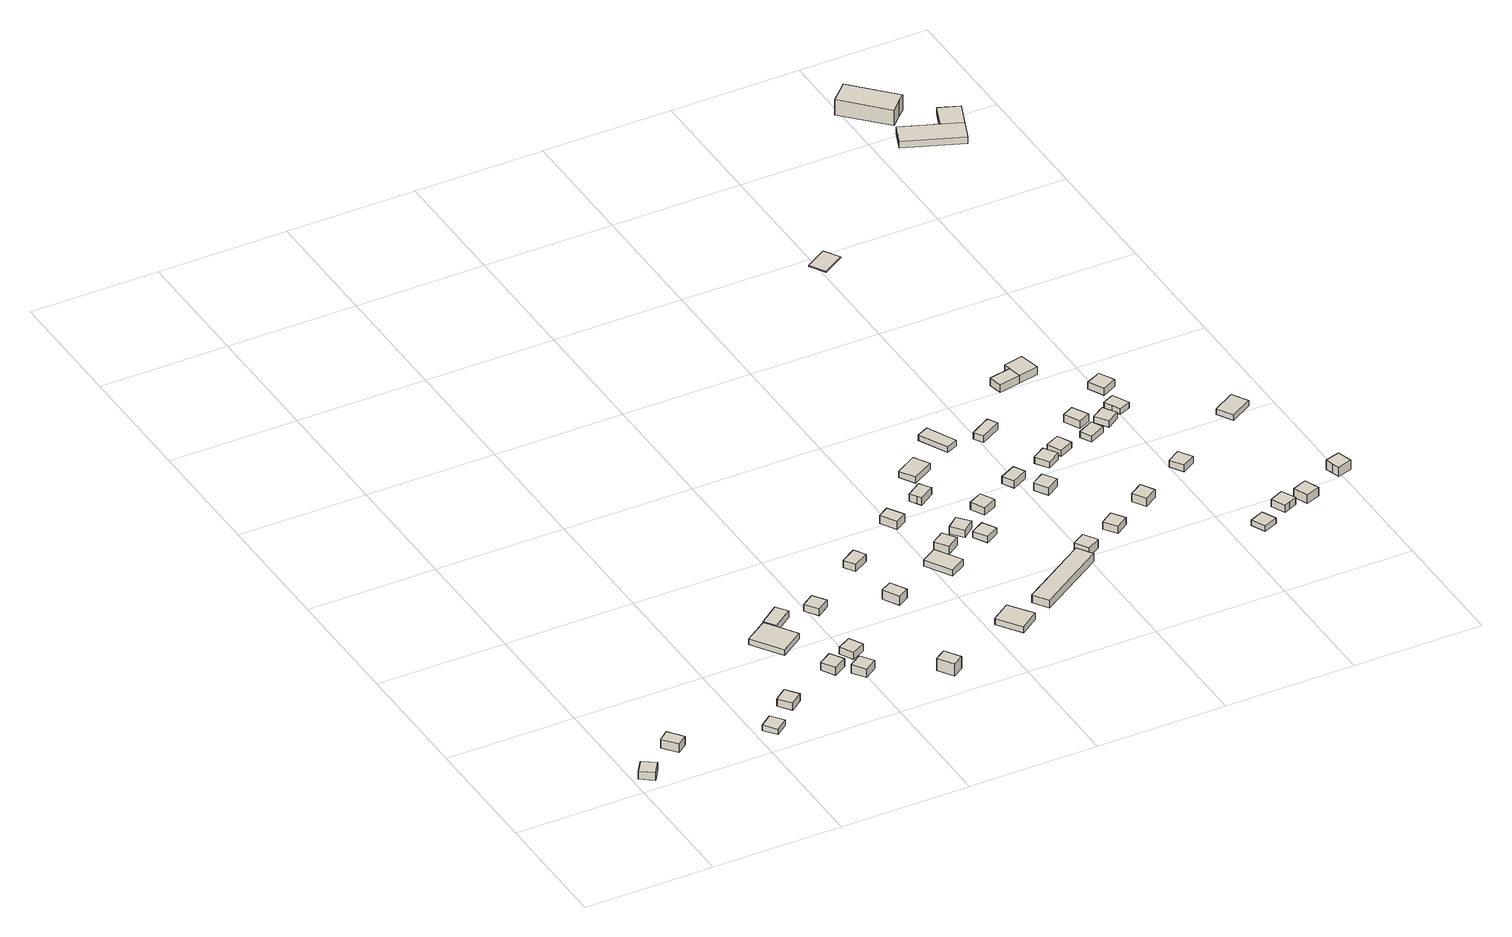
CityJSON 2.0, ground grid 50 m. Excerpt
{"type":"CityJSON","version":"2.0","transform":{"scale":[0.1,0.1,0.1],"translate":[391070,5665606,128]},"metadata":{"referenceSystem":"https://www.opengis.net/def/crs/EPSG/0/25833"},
"CityObjects":{
"building1":{"type":"Building","attributes":{"Gemeindeschluessel":"14627140","BezugspunktDach":"2200","function":"31001_9998","measuredHeight":3.29,"storeysAboveGround":1},"geometry":[{"type":"Solid","lod":"1","boundaries":[[[[0,1,2,3]],[[4,5,6,7]],[[4,7,3,2]],[[5,4,2,1]],[[6,5,1,0]],[[7,6,0,3]]]]}]},
"building2":{"type":"Building","attributes":{"Gemeindeschluessel":"14627140","BezugspunktDach":"2200","function":"31001_9998","measuredHeight":3.82,"storeysAboveGround":1},"geometry":[{"type":"Solid","lod":"1","boundaries":[[[[8,9,10,11,12]],[[13,14,15,16,17]],[[13,17,12,11]],[[14,13,11,10]],[[15,14,10,9]],[[16,15,9,8]],[[17,16,8,12]]]]}]},
"building3":{"type":"Building","attributes":{"Gemeindeschluessel":"14627140","BezugspunktDach":"2200","function":"31001_9998","measuredHeight":2.34,"storeysAboveGround":1},"geometry":[{"type":"Solid","lod":"1","boundaries":[[[[18,19,20,21]],[[22,23,24,25]],[[22,25,21,20]],[[23,22,20,19]],[[24,23,19,18]],[[25,24,18,21]]]]}]},
"building4":{"type":"Building","attributes":{"Gemeindeschluessel":"14627140","BezugspunktDach":"2200","function":"31001_9998","measuredHeight":3.04,"storeysAboveGround":1},"geometry":[{"type":"Solid","lod":"1","boundaries":[[[[26,27,28,29]],[[30,31,32,33]],[[30,33,29,28]],[[31,30,28,27]],[[32,31,27,26]],[[33,32,26,29]]]]}]},
"building5":{"type":"Building","attributes":{"Gemeindeschluessel":"14627140","BezugspunktDach":"2200","function":"31001_9998","measuredHeight":2.3,"storeysAboveGround":1},"geometry":[{"type":"Solid","lod":"1","boundaries":[[[[34,35,36,37,38]],[[39,40,41,42,43]],[[39,43,38,37]],[[40,39,37,36]],[[41,40,36,35]],[[42,41,35,34]],[[43,42,34,38]]]]}]},
"building6":{"type":"Building","attributes":{"Gemeindeschluessel":"14627140","BezugspunktDach":"2200","function":"31001_9998","measuredHeight":3.32,"storeysAboveGround":1},"geometry":[{"type":"Solid","lod":"1","boundaries":[[[[44,45,46,47]],[[48,49,50,51]],[[48,51,47,46]],[[49,48,46,45]],[[50,49,45,44]],[[51,50,44,47]]]]}]},
"building7":{"type":"Building","attributes":{"Gemeindeschluessel":"14627140","BezugspunktDach":"2200","function":"31001_9998","measuredHeight":3.46,"storeysAboveGround":1},"geometry":[{"type":"Solid","lod":"1","boundaries":[[[[52,53,54,55]],[[56,57,58,59]],[[56,59,55,54]],[[57,56,54,53]],[[58,57,53,52]],[[59,58,52,55]]]]}]},
"building8":{"type":"Building","attributes":{"Gemeindeschluessel":"14627140","BezugspunktDach":"2200","function":"31001_9998","measuredHeight":2.83,"storeysAboveGround":1},"geometry":[{"type":"Solid","lod":"1","boundaries":[[[[60,61,62,63]],[[64,65,40,39]],[[64,39,63,62]],[[65,64,62,61]],[[40,65,61,60]],[[39,40,60,63]]]]}]},
"building9":{"type":"Building","attributes":{"Gemeindeschluessel":"14627140","BezugspunktDach":"2200","function":"31001_9998","measuredHeight":3.21,"storeysAboveGround":1},"geometry":[{"type":"Solid","lod":"1","boundaries":[[[[66,67,68,69,70]],[[71,72,73,74,75]],[[71,75,70,69]],[[72,71,69,68]],[[73,72,68,67]],[[74,73,67,66]],[[75,74,66,70]]]]}]},
"building10":{"type":"Building","attributes":{"Gemeindeschluessel":"14627140","BezugspunktDach":"2200","function":"31001_9998","measuredHeight":2.73,"storeysAboveGround":1},"geometry":[{"type":"Solid","lod":"1","boundaries":[[[[76,77,78,79]],[[80,81,82,83]],[[80,83,79,78]],[[81,80,78,77]],[[82,81,77,76]],[[83,82,76,79]]]]}]},
"building11":{"type":"Building","attributes":{"Gemeindeschluessel":"14627140","BezugspunktDach":"2200","function":"31001_9998","measuredHeight":5.49,"storeysAboveGround":2},"geometry":[{"type":"Solid","lod":"1","boundaries":[[[[84,85,86,87,88]],[[89,90,91,92,93]],[[89,93,88,87]],[[90,89,87,86]],[[91,90,86,85]],[[92,91,85,84]],[[93,92,84,88]]]]}]},
"building12":{"type":"Building","attributes":{"Gemeindeschluessel":"14627140","BezugspunktDach":"2200","function":"31001_9998","measuredHeight":3.87,"storeysAboveGround":1},"geometry":[{"type":"Solid","lod":"1","boundaries":[[[[94,95,96,97]],[[98,99,100,101]],[[98,101,97,96]],[[99,98,96,95]],[[100,99,95,94]],[[101,100,94,97]]]]}]},
"building13":{"type":"Building","attributes":{"Gemeindeschluessel":"14627140","BezugspunktDach":"2200","function":"31001_9998","measuredHeight":3.05,"storeysAboveGround":1},"geometry":[{"type":"Solid","lod":"1","boundaries":[[[[102,103,104,105]],[[106,107,108,109]],[[106,109,105,104]],[[107,106,104,103]],[[108,107,103,102]],[[109,108,102,105]]]]}]},
"building14":{"type":"Building","attributes":{"Gemeindeschluessel":"14627140","BezugspunktDach":"2200","function":"31001_9998","measuredHeight":2.59,"storeysAboveGround":1},"geometry":[{"type":"Solid","lod":"1","boundaries":[[[[110,111,112,113]],[[114,115,116,117]],[[114,117,113,112]],[[115,114,112,111]],[[116,115,111,110]],[[117,116,110,113]]]]}]},
"building15":{"type":"Building","attributes":{"Gemeindeschluessel":"14627140","BezugspunktDach":"2200","function":"31001_9998","measuredHeight":2.65,"storeysAboveGround":1},"geometry":[{"type":"Solid","lod":"1","boundaries":[[[[118,119,120,121]],[[122,123,124,125]],[[122,125,121,120]],[[123,122,120,119]],[[124,123,119,118]],[[125,124,118,121]]]]}]},
"building16":{"type":"Building","attributes":{"Gemeindeschluessel":"14627140","BezugspunktDach":"2200","function":"31001_9998","measuredHeight":4.49,"storeysAboveGround":1},"geometry":[{"type":"Solid","lod":"1","boundaries":[[[[126,127,128,129]],[[130,131,132,133]],[[130,133,129,128]],[[131,130,128,127]],[[132,131,127,126]],[[133,132,126,129]]]]}]},
"building17":{"type":"Building","attributes":{"Gemeindeschluessel":"14627140","BezugspunktDach":"2200","function":"31001_9998","measuredHeight":3.37,"storeysAboveGround":1},"geometry":[{"type":"Solid","lod":"1","boundaries":[[[[134,135,136,137]],[[138,139,140,141]],[[138,141,137,136]],[[139,138,136,135]],[[140,139,135,134]],[[141,140,134,137]]]]}]},
"building18":{"type":"Building","attributes":{"Gemeindeschluessel":"14627140","BezugspunktDach":"2200","function":"31001_9998","measuredHeight":2.98,"storeysAboveGround":1},"geometry":[{"type":"Solid","lod":"1","boundaries":[[[[142,143,144,145]],[[146,147,148,149]],[[146,149,145,144]],[[147,146,144,143]],[[148,147,143,142]],[[149,148,142,145]]]]}]},
"building19":{"type":"Building","attributes":{"Gemeindeschluessel":"14627140","BezugspunktDach":"2200","function":"31001_9998","measuredHeight":3.19,"storeysAboveGround":1},"geometry":[{"type":"Solid","lod":"1","boundaries":[[[[150,151,152,153]],[[154,155,156,157]],[[154,157,153,152]],[[155,154,152,151]],[[156,155,151,150]],[[157,156,150,153]]]]}]},
"building20":{"type":"Building","attributes":{"Gemeindeschluessel":"14627140","BezugspunktDach":"2200","function":"31001_9998","measuredHeight":2.89,"storeysAboveGround":1},"geometry":[{"type":"Solid","lod":"1","boundaries":[[[[158,159,160,161,162]],[[163,164,165,166,167]],[[163,167,162,161]],[[164,163,161,160]],[[165,164,160,159]],[[166,165,159,158]],[[167,166,158,162]]]]}]},
"building21":{"type":"Building","attributes":{"Gemeindeschluessel":"14627140","BezugspunktDach":"2200","function":"31001_9998","measuredHeight":3.17,"storeysAboveGround":1},"geometry":[{"type":"Solid","lod":"1","boundaries":[[[[168,169,170,171,172,173]],[[174,175,176,177,178,179]],[[174,179,173,172]],[[175,174,172,171]],[[176,175,171,170]],[[177,176,170,169]],[[178,177,169,168]],[[179,178,168,173]]]]}]},
"building22":{"type":"Building","attributes":{"Gemeindeschluessel":"14627140","BezugspunktDach":"2200","function":"31001_9998","measuredHeight":3.18,"storeysAboveGround":1},"geometry":[{"type":"Solid","lod":"1","boundaries":[[[[180,181,182,183]],[[184,185,186,187]],[[184,187,183,182]],[[185,184,182,181]],[[186,185,181,180]],[[187,186,180,183]]]]}]},
"building23":{"type":"Building","attributes":{"Gemeindeschluessel":"14627140","BezugspunktDach":"2200","function":"31001_9998","measuredHeight":2.58,"storeysAboveGround":1},"geometry":[{"type":"Solid","lod":"1","boundaries":[[[[188,189,190,191]],[[192,193,194,195]],[[192,195,191,190]],[[193,192,190,189]],[[194,193,189,188]],[[195,194,188,191]]]]}]},
"building24":{"type":"Building","attributes":{"Gemeindeschluessel":"14627140","BezugspunktDach":"2200","function":"31001_9998","measuredHeight":3.7,"storeysAboveGround":1},"geometry":[{"type":"Solid","lod":"1","boundaries":[[[[196,197,198,199]],[[200,201,202,203]],[[200,203,199,198]],[[201,200,198,197]],[[202,201,197,196]],[[203,202,196,199]]]]}]},
"building25":{"type":"Building","attributes":{"Gemeindeschluessel":"14627140","BezugspunktDach":"2200","function":"31001_9998","measuredHeight":2.27,"storeysAboveGround":1},"geometry":[{"type":"Solid","lod":"1","boundaries":[[[[204,205,206,207]],[[208,209,210,211]],[[208,211,207,206]],[[209,208,206,205]],[[210,209,205,204]],[[211,210,204,207]]]]}]},
"building26":{"type":"Building","attributes":{"Gemeindeschluessel":"14627140","BezugspunktDach":"2200","function":"31001_9998","measuredHeight":3.18,"storeysAboveGround":1},"geometry":[{"type":"Solid","lod":"1","boundaries":[[[[212,213,214,215]],[[216,217,218,219]],[[216,219,215,214]],[[217,216,214,213]],[[218,217,213,212]],[[219,218,212,215]]]]}]},
"building27":{"type":"Building","attributes":{"Gemeindeschluessel":"14627140","BezugspunktDach":"2200","function":"31001_9998","measuredHeight":3,"storeysAboveGround":1},"geometry":[{"type":"Solid","lod":"1","boundaries":[[[[220,221,222,223]],[[224,225,226,227]],[[224,227,223,222]],[[225,224,222,221]],[[226,225,221,220]],[[227,226,220,223]]]]}]},
"building28":{"type":"Building","attributes":{"Gemeindeschluessel":"14627140","BezugspunktDach":"2200","function":"31001_9998","measuredHeight":3.2,"storeysAboveGround":1},"geometry":[{"type":"Solid","lod":"1","boundaries":[[[[228,229,230,231]],[[232,233,234,235]],[[232,235,231,230]],[[233,232,230,229]],[[234,233,229,228]],[[235,234,228,231]]]]}]},
"building29":{"type":"Building","attributes":{"Gemeindeschluessel":"14627140","BezugspunktDach":"2200","function":"31001_9998","measuredHeight":2.78,"storeysAboveGround":1},"geometry":[{"type":"Solid","lod":"1","boundaries":[[[[236,237,238,239]],[[240,241,242,243]],[[240,243,239,238]],[[241,240,238,237]],[[242,241,237,236]],[[243,242,236,239]]]]}]},
"building30":{"type":"Building","attributes":{"Gemeindeschluessel":"14627140","BezugspunktDach":"2200","function":"31001_9998","measuredHeight":2.9,"storeysAboveGround":1},"geometry":[{"type":"Solid","lod":"1","boundaries":[[[[244,245,246,247,248]],[[249,250,251,252,253]],[[249,253,248,247]],[[250,249,247,246]],[[251,250,246,245]],[[252,251,245,244]],[[253,252,244,248]]]]}]},
"building31":{"type":"Building","attributes":{"Gemeindeschluessel":"14627140","BezugspunktDach":"2200","function":"31001_9998","measuredHeight":3.38,"storeysAboveGround":1},"geometry":[{"type":"Solid","lod":"1","boundaries":[[[[254,255,256,257]],[[258,259,260,261]],[[258,261,257,256]],[[259,258,256,255]],[[260,259,255,254]],[[261,260,254,257]]]]}]},
"building32":{"type":"Building","attributes":{"Gemeindeschluessel":"14627140","BezugspunktDach":"2200","function":"31001_9998","measuredHeight":2.45,"storeysAboveGround":1},"geometry":[{"type":"Solid","lod":"1","boundaries":[[[[262,263,264,265]],[[266,267,268,269]],[[266,269,265,264]],[[267,266,264,263]],[[268,267,263,262]],[[269,268,262,265]]]]}]},
"building33":{"type":"Building","attributes":{"Gemeindeschluessel":"14627140","BezugspunktDach":"2200","function":"31001_9998","measuredHeight":2.24,"storeysAboveGround":1},"geometry":[{"type":"Solid","lod":"1","boundaries":[[[[270,271,272,273]],[[274,275,276,277]],[[274,277,273,272]],[[275,274,272,271]],[[276,275,271,270]],[[277,276,270,273]]]]}]},
"building34":{"type":"Building","attributes":{"Gemeindeschluessel":"14627140","BezugspunktDach":"2200","function":"31001_9998","measuredHeight":2.7,"storeysAboveGround":1},"geometry":[{"type":"Solid","lod":"1","boundaries":[[[[278,279,280,281,282]],[[283,284,285,286,287]],[[283,287,282,281]],[[284,283,281,280]],[[285,284,280,279]],[[286,285,279,278]],[[287,286,278,282]]]]}]},
"building35":{"type":"Building","attributes":{"Gemeindeschluessel":"14627140","BezugspunktDach":"2200","function":"31001_9998","measuredHeight":3.52,"storeysAboveGround":1},"geometry":[{"type":"Solid","lod":"1","boundaries":[[[[288,289,290,291,292]],[[293,294,295,296,297]],[[293,297,292,291]],[[294,293,291,290]],[[295,294,290,289]],[[296,295,289,288]],[[297,296,288,292]]]]}]},
"building36":{"type":"Building","attributes":{"Gemeindeschluessel":"14627100","BezugspunktDach":"2200","function":"31001_9998","measuredHeight":0.399,"storeysAboveGround":1},"geometry":[{"type":"Solid","lod":"1","boundaries":[[[[298,299,300,301]],[[302,303,304,305]],[[302,305,301,300]],[[303,302,300,299]],[[304,303,299,298]],[[305,304,298,301]]]]}]},
"building37":{"type":"Building","attributes":{"Gemeindeschluessel":"14627140","function":"31001_9998"},"children":["building37-1","building37-2"]},
"building37-1":{"type":"BuildingPart","attributes":{"BezugspunktDach":"2200","measuredHeight":3.17,"storeysAboveGround":1},"parents":["building37"],"geometry":[{"type":"Solid","lod":"1","boundaries":[[[[306,307,308,309]],[[310,311,312,313]],[[310,313,309,308]],[[311,310,308,307]],[[312,311,307,306]],[[313,312,306,309]]]]}]},
"building37-2":{"type":"BuildingPart","attributes":{"BezugspunktDach":"2200","measuredHeight":3.15,"storeysAboveGround":1},"parents":["building37"],"geometry":[{"type":"Solid","lod":"1","boundaries":[[[[314,306,315,316]],[[317,312,318,319]],[[317,319,316,315]],[[312,317,315,306]],[[318,312,306,314]],[[319,318,314,316]]]]}]},
"building38":{"type":"Building","attributes":{"Gemeindeschluessel":"14627140","BezugspunktDach":"2200","function":"31001_9998","measuredHeight":3.53,"storeysAboveGround":1},"geometry":[{"type":"Solid","lod":"1","boundaries":[[[[320,321,322,323,324]],[[325,326,327,328,329]],[[325,329,324,323]],[[326,325,323,322]],[[327,326,322,321]],[[328,327,321,320]],[[329,328,320,324]]]]}]},
"building39":{"type":"Building","attributes":{"Gemeindeschluessel":"14627140","BezugspunktDach":"2200","function":"31001_9998","measuredHeight":2.8,"storeysAboveGround":1},"geometry":[{"type":"Solid","lod":"1","boundaries":[[[[330,331,332,333]],[[334,335,336,337]],[[334,337,333,332]],[[335,334,332,331]],[[336,335,331,330]],[[337,336,330,333]]]]}]},
"building40":{"type":"Building","attributes":{"Gemeindeschluessel":"14627140","BezugspunktDach":"2200","function":"31001_9998","measuredHeight":2.56,"storeysAboveGround":1},"geometry":[{"type":"Solid","lod":"1","boundaries":[[[[338,339,340,341]],[[342,343,344,345]],[[342,345,341,340]],[[343,342,340,339]],[[344,343,339,338]],[[345,344,338,341]]]]}]},
"building41":{"type":"Building","attributes":{"Gemeindeschluessel":"14627140","BezugspunktDach":"2200","function":"31001_9998","measuredHeight":3.82,"storeysAboveGround":1},"geometry":[{"type":"Solid","lod":"1","boundaries":[[[[346,347,348,349]],[[350,351,352,353]],[[350,353,349,348]],[[351,350,348,347]],[[352,351,347,346]],[[353,352,346,349]]]]}]},
"building42":{"type":"Building","attributes":{"Gemeindeschluessel":"14627140","BezugspunktDach":"2200","function":"31001_9998","measuredHeight":2.8,"storeysAboveGround":1},"geometry":[{"type":"Solid","lod":"1","boundaries":[[[[354,355,356,357,358]],[[359,360,361,362,363]],[[359,363,358,357]],[[360,359,357,356]],[[361,360,356,355]],[[362,361,355,354]],[[363,362,354,358]]]]}]},
"building43":{"type":"Building","attributes":{"Gemeindeschluessel":"14627140","BezugspunktDach":"2200","function":"31001_9998","measuredHeight":2.83,"storeysAboveGround":1},"geometry":[{"type":"Solid","lod":"1","boundaries":[[[[364,365,366,367]],[[368,369,370,371]],[[368,371,367,366]],[[369,368,366,365]],[[370,369,365,364]],[[371,370,364,367]]]]}]},
"building44":{"type":"Building","attributes":{"Gemeindeschluessel":"14627140","BezugspunktDach":"2200","function":"31001_9998","measuredHeight":4.27,"storeysAboveGround":1},"geometry":[{"type":"Solid","lod":"1","boundaries":[[[[372,373,374,375,376]],[[377,378,379,380,381]],[[377,381,376,375]],[[378,377,375,374]],[[379,378,374,373]],[[380,379,373,372]],[[381,380,372,376]]]]}]},
"building45":{"type":"Building","attributes":{"Gemeindeschluessel":"14627140","BezugspunktDach":"2200","function":"31001_9998","measuredHeight":2.29,"storeysAboveGround":1},"geometry":[{"type":"Solid","lod":"1","boundaries":[[[[382,383,384,385]],[[386,387,388,389]],[[386,389,385,384]],[[387,386,384,383]],[[388,387,383,382]],[[389,388,382,385]]]]}]},
"building46":{"type":"Building","attributes":{"Gemeindeschluessel":"14627140","BezugspunktDach":"2200","function":"31001_9998","measuredHeight":6.86,"storeysAboveGround":2},"geometry":[{"type":"Solid","lod":"1","boundaries":[[[[390,391,392,393,394,395]],[[396,397,398,399,400,401]],[[396,401,395,394]],[[397,396,394,393]],[[398,397,393,392]],[[399,398,392,391]],[[400,399,391,390]],[[401,400,390,395]]]]}]},
"building47":{"type":"Building","attributes":{"Gemeindeschluessel":"14627140","function":"31001_9998"},"children":["building47-1","building47-2"]},
"building47-1":{"type":"BuildingPart","attributes":{"BezugspunktDach":"2200","measuredHeight":2.65,"storeysAboveGround":1},"parents":["building47"],"geometry":[{"type":"Solid","lod":"1","boundaries":[[[[402,403,404,405]],[[406,407,408,409]],[[406,409,405,404]],[[407,406,404,403]],[[408,407,403,402]],[[409,408,402,405]]]]}]},
"building47-2":{"type":"BuildingPart","attributes":{"BezugspunktDach":"2200","measuredHeight":2.44,"storeysAboveGround":1},"parents":["building47"],"geometry":[{"type":"Solid","lod":"1","boundaries":[[[[410,411,412,413]],[[414,415,407,416]],[[414,416,413,412]],[[415,414,412,411]],[[407,415,411,410]],[[416,407,410,413]]]]}]}
},
"vertices":[
[58,21,59],[93,70,59],[44,104,59],[9,55,59],[44,104,26],[93,70,26],[58,21,26],[9,55,26],
[206,124,64],[245,154,64],[202,210,64],[181,193,64],[163,179,64],[181,193,28],[202,210,28],[245,154,28],[206,124,28],[163,179,28],
[552,49,56],[600,86,56],[563,133,56],[515,96,56],[563,133,33],[600,86,33],[552,49,33],[515,96,33],
[665,153,63],[713,190,63],[676,237,63],[629,201,63],[676,237,32],[713,190,32],[665,153,32],[629,201,32],
[800,462,47],[891,523,47],[842,597,47],[813,639,47],[722,578,47],[813,639,24],[842,597,24],[891,523,24],[800,462,24],[722,578,24],
[888,257,72],[940,288,72],[908,339,72],[857,308,72],[908,339,39],[940,288,39],[888,257,39],[857,308,39],
[971,186,80],[1021,220,80],[987,269,80],[938,236,80],[987,269,45],[1021,220,45],[971,186,45],[938,236,45],
[842,597,52],[919,652,52],[888,695,52],[813,639,52],[888,695,24],[919,652,24],
[987,308,69],[1040,337,69],[1011,389,69],[973,368,69],[959,361,69],[973,368,39],[1011,389,39],[1040,337,39],[987,308,39],[959,361,39],
[1015,609,54],[1064,643,54],[1030,692,54],[981,658,54],[1030,692,26],[1064,643,26],[1015,609,26],[981,658,26],
[1217,7,132],[1259,34,132],[1221,92,132],[1201,79,132],[1179,65,132],[1201,79,81],[1221,92,81],[1259,34,81],[1217,7,81],[1179,65,81],
[1269,500,90],[1312,525,90],[1278,586,90],[1234,561,90],[1278,586,52],[1312,525,52],[1269,500,52],[1234,561,52],
[1242,766,66],[1302,802,66],[1276,845,66],[1216,809,66],[1276,845,36],[1302,802,36],[1242,766,36],[1216,809,36],
[1537,98,123],[1610,150,123],[1546,240,123],[1473,189,123],[1546,240,97],[1610,150,97],[1537,98,97],[1473,189,97],
[1508,557,85],[1569,594,85],[1509,693,85],[1448,657,85],[1509,693,58],[1569,594,58],[1508,557,58],[1448,657,58],
[1490,925,64],[1533,951,64],[1496,1011,64],[1453,984,64],[1496,1011,30],[1533,951,30],[1490,925,30],[1453,984,30],
[1559,679,89],[1609,712,89],[1576,762,89],[1526,729,89],[1576,762,55],[1609,712,55],[1559,679,55],[1526,729,55],
[1660,747,80],[1706,785,80],[1667,831,80],[1622,793,80],[1667,831,50],[1706,785,50],[1660,747,50],[1622,793,50],
[1692,200,117],[1958,371,117],[1920,430,117],[1655,258,117],[1920,430,85],[1958,371,85],[1692,200,85],[1655,258,85],
[1709,676,82],[1760,706,82],[1730,758,82],[1702,742,82],[1678,728,82],[1702,742,56],[1730,758,56],[1760,706,56],[1709,676,56],[1678,728,56],
[1627,1032,55],[1636,1017,55],[1695,1056,55],[1685,1070,55],[1667,1098,55],[1609,1059,55],[1667,1098,25],[1685,1070,25],[1695,1056,25],[1636,1017,25],[1627,1032,25],[1609,1059,25],
[1783,834,79],[1836,862,79],[1808,915,79],[1755,887,79],[1808,915,48],[1836,862,48],[1783,834,48],[1755,887,48],
[1687,1154,40],[1769,1202,40],[1734,1262,40],[1652,1213,40],[1734,1262,14],[1769,1202,14],[1687,1154,14],[1652,1213,14],
[1959,406,118],[2010,438,118],[1978,489,118],[1927,457,118],[1978,489,81],[2010,438,81],[1959,406,81],[1927,457,81],
[1871,1264,35],[1916,1285,35],[1862,1398,35],[1817,1376,35],[1862,1398,12],[1916,1285,12],[1871,1264,12],[1817,1376,12],
[1960,948,60],[2021,982,60],[1997,1025,60],[1935,992,60],[1997,1025,30],[2021,982,30],[1960,948,30],[1935,992,30],
[2118,492,101],[2167,526,101],[2133,575,101],[2084,541,101],[2133,575,71],[2167,526,71],[2118,492,71],[2084,541,71],
[2041,850,66],[2092,883,66],[2059,933,66],[2009,901,66],[2059,933,34],[2092,883,34],[2041,850,34],[2009,901,34],
[2007,1256,41],[2086,1301,41],[2065,1338,41],[1986,1292,41],[2065,1338,13],[2086,1301,13],[2007,1256,13],[1986,1292,13],
[2128,1005,49],[2179,1037,49],[2146,1087,49],[2112,1065,49],[2096,1055,49],[2112,1065,22],[2146,1087,22],[2179,1037,22],[2128,1005,22],[2096,1055,22],
[2302,627,72],[2353,659,72],[2322,710,72],[2271,678,72],[2322,710,38],[2353,659,38],[2302,627,38],[2271,678,38],
[2198,1050,45],[2252,1076,45],[2225,1130,45],[2172,1104,45],[2225,1130,20],[2252,1076,20],[2198,1050,20],[2172,1104,20],
[2541,213,134],[2596,237,134],[2571,292,134],[2516,267,134],[2571,292,112],[2596,237,112],[2541,213,112],[2516,267,112],
[2330,1075,43],[2393,1107,43],[2387,1119,43],[2370,1152,43],[2308,1119,43],[2370,1152,19],[2387,1119,19],[2393,1107,19],[2330,1075,19],[2308,1119,19],
[2336,1167,48],[2381,1190,48],[2371,1209,48],[2348,1252,48],[2304,1229,48],[2348,1252,16],[2371,1209,16],[2381,1190,16],[2336,1167,16],[2304,1229,16],
[1981,2344,61],[2066,2396,61],[2029,2456,61],[1944,2403,61],[2029,2456,57],[2066,2396,57],[1981,2344,57],[1944,2403,57],
[2288,1515,39],[2364,1531,39],[2347,1610,39],[2271,1594,39],[2347,1610,7],[2364,1531,7],[2288,1515,7],[2271,1594,7],
[2202,1497,39],[2277,1567,39],[2191,1549,39],[2277,1567,7],[2202,1497,7],[2191,1549,7],
[2655,279,141],[2678,290,141],[2709,305,141],[2683,359,141],[2629,333,141],[2683,359,111],[2709,305,111],[2678,290,111],[2655,279,111],[2629,333,111],
[2520,757,57],[2571,789,57],[2538,840,57],[2488,807,57],[2538,840,29],[2571,789,29],[2520,757,29],[2488,807,29],
[2426,1124,44],[2475,1157,44],[2442,1207,44],[2392,1174,44],[2442,1207,18],[2475,1157,18],[2426,1124,18],[2392,1174,18],
[2747,291,146],[2803,313,146],[2781,369,146],[2725,347,146],[2781,369,110],[2803,313,110],[2747,291,110],[2725,347,110],
[2483,1209,37],[2498,1178,37],[2543,1199,37],[2512,1262,37],[2467,1240,37],[2512,1262,14],[2543,1199,14],[2498,1178,14],[2483,1209,14],[2467,1240,14],
[2504,1307,40],[2562,1336,40],[2531,1396,40],[2473,1367,40],[2531,1396,12],[2562,1336,12],[2504,1307,12],[2473,1367,12],
[2911,411,147],[2919,383,147],[2976,401,147],[2959,458,147],[2902,441,147],[2959,458,108],[2976,401,108],[2919,383,108],[2911,411,108],[2902,441,108],
[2820,957,41],[2907,1007,41],[2871,1068,41],[2785,1018,41],[2871,1068,18],[2907,1007,18],[2820,957,18],[2785,1018,18],
[2584,2970,143],[2627,3012,143],[2653,3036,143],[2504,3190,143],[2479,3165,143],[2435,3123,143],[2479,3165,78],[2504,3190,78],[2653,3036,78],[2627,3012,78],[2584,2970,78],[2435,3123,78],
[2777,2795,75],[2809,2876,75],[2589,2964,75],[2557,2882,75],[2589,2964,48],[2809,2876,48],[2777,2795,48],[2557,2882,48],
[2809,2876,73],[2846,2969,73],[2767,3000,73],[2730,2907,73],[2767,3000,48],[2846,2969,48],[2730,2907,48]
]}
